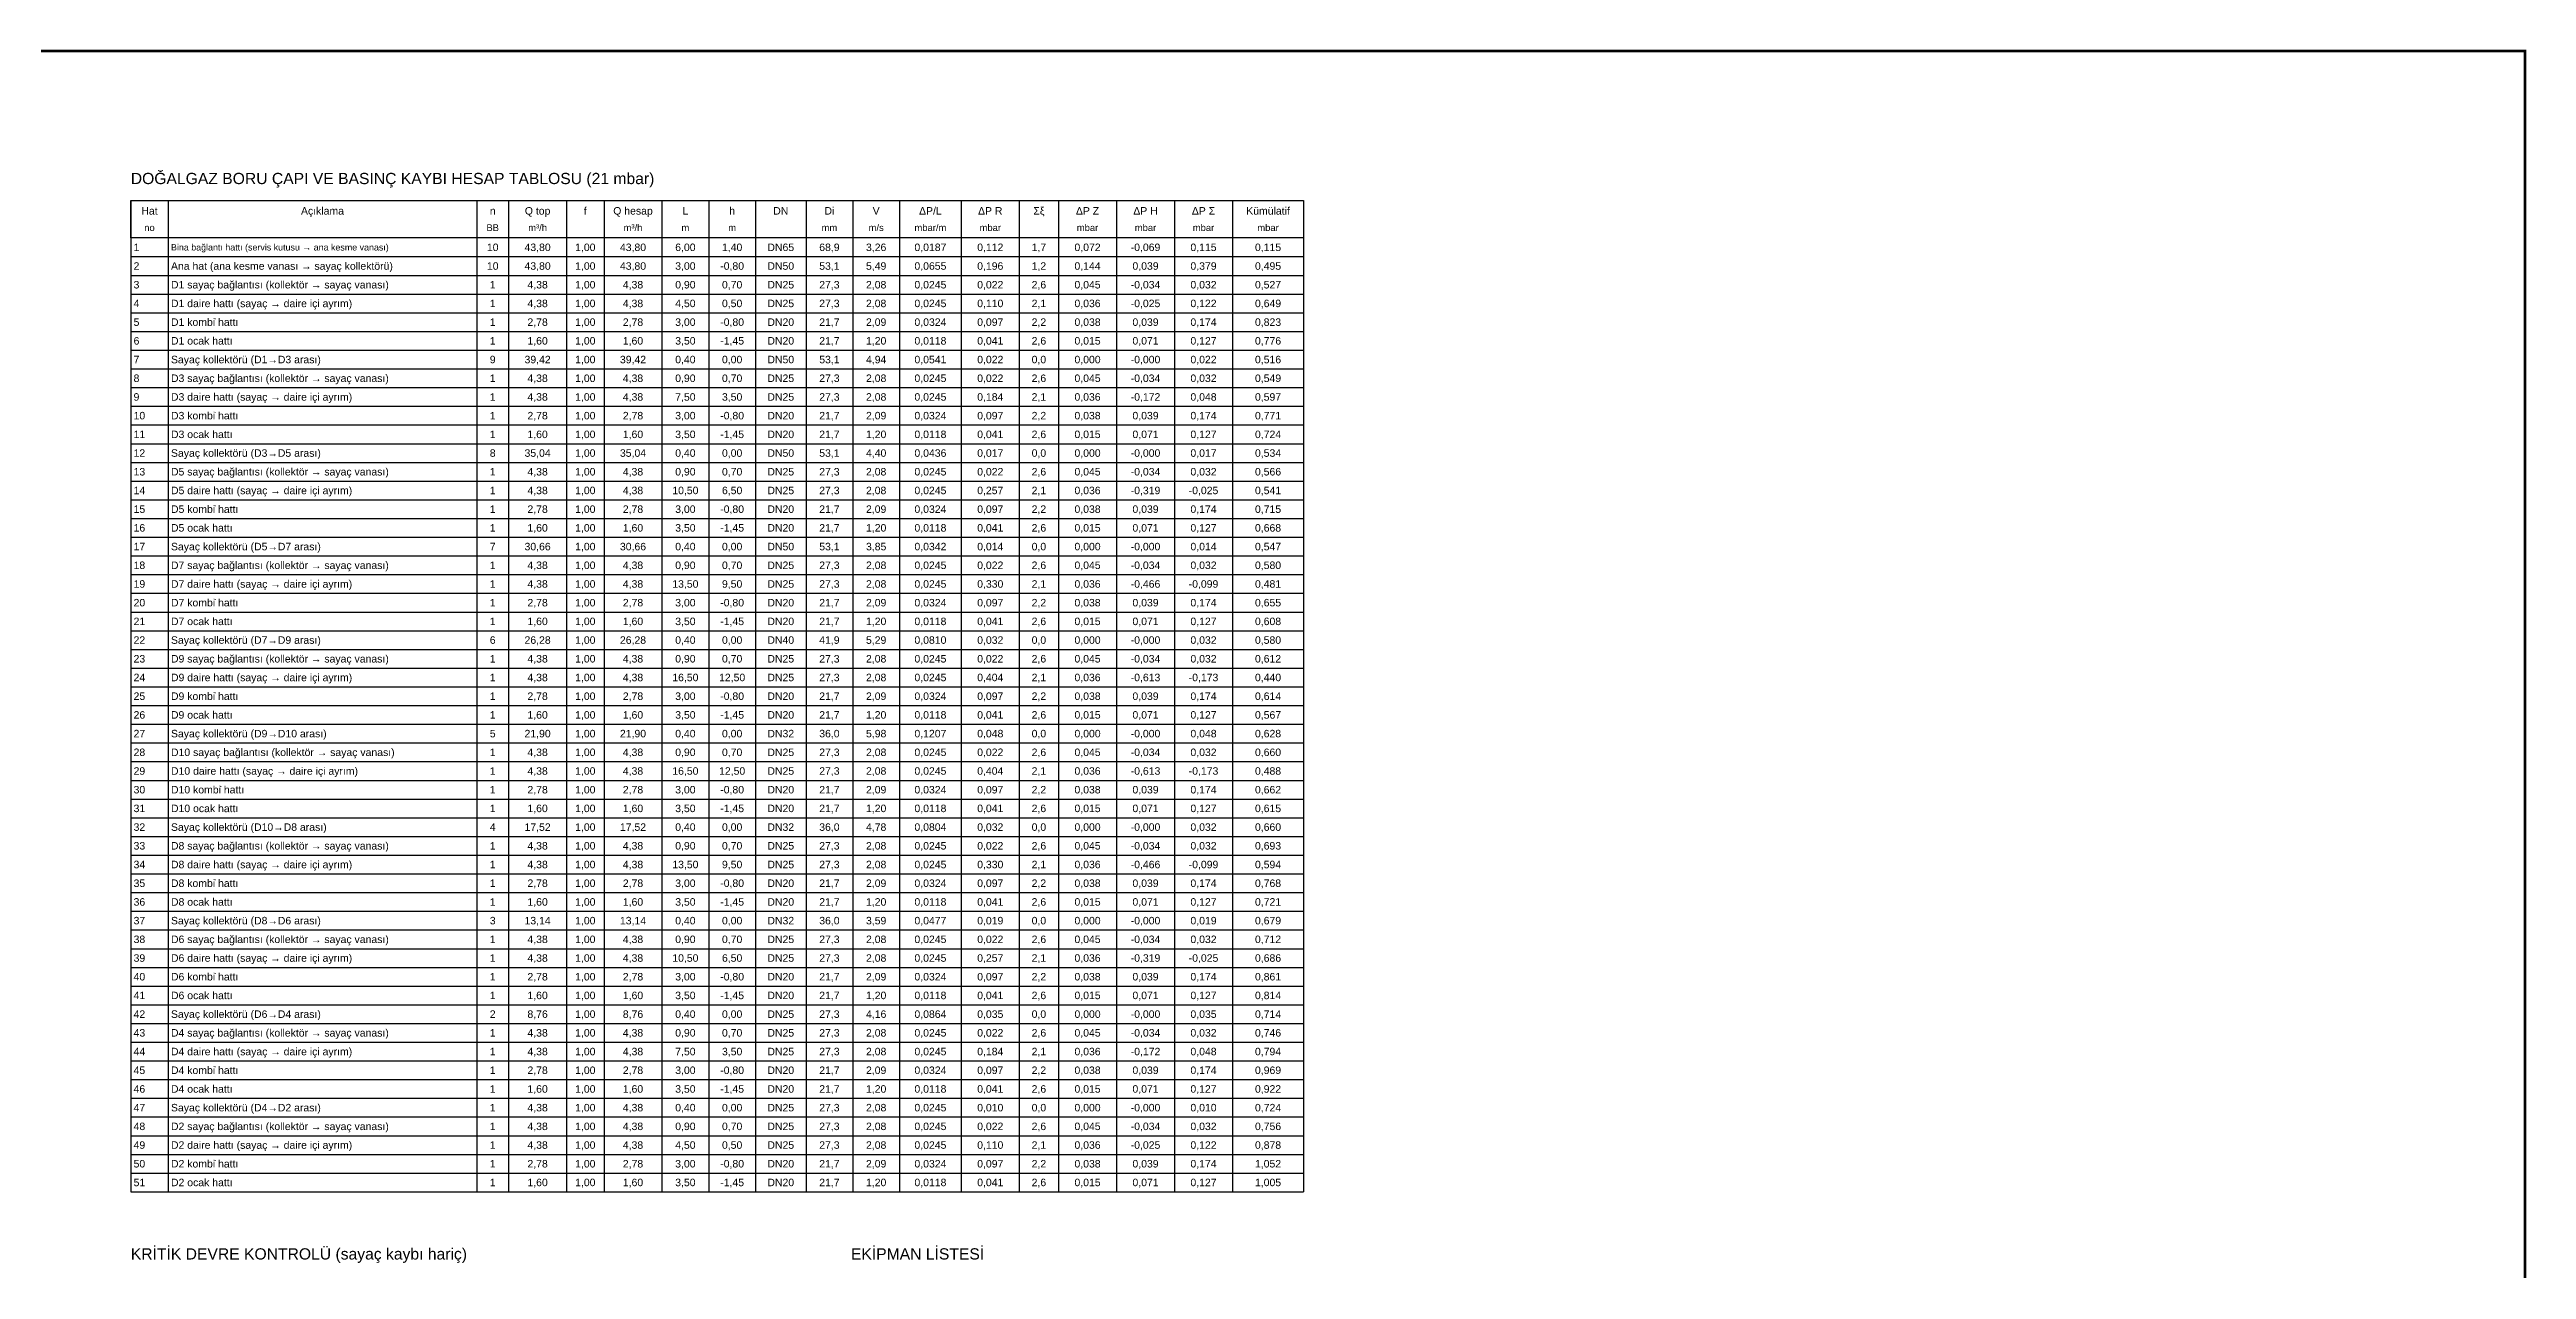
# Model space of a CAD drawing. Header units: centimetres. Extents: x -915 to 4395, y -955 to 2489.
# Drawn here: x 1747 to 4395, y 1184 to 2489 of the extents above; entities that cross this region are included whole.
import ezdxf
from ezdxf.enums import TextEntityAlignment as Align

# ---------------------------------------------------------------- set-up
doc = ezdxf.new("R2010")
doc.units = ezdxf.units.CM
doc.layers.add('ROTAS-DOGALGAZ-PAFTA', color=7, linetype='Continuous')
doc.layers.add('ROTAS-DOGALGAZ-TABLO', color=7, linetype='Continuous')
doc.styles.add('ROTAS', font='arial.ttf')

msp = doc.modelspace()

# ---------------------------------------------------------------- linework, layer by layer
at = {"layer": 'ROTAS-DOGALGAZ-PAFTA', "const_width": 3}
msp.add_lwpolyline([(-913.5, -953.7), (4393.7, -953.7), (4393.7, 2487.3), (-913.5, 2487.3)], close=True, dxfattribs=at)
at = {"layer": 'ROTAS-DOGALGAZ-TABLO'}
for p, q in [((1833.7, 2327.3), (1833.7, 1267.3)), ((1873.7, 2327.3), (1873.7, 1267.3)), ((2203.7, 2327.3), (2203.7, 1267.3)), ((2237.7, 2327.3), (2237.7, 1267.3)), ((2299.7, 2327.3), (2299.7, 1267.3)), ((2339.7, 2327.3), (2339.7, 1267.3)), ((2401.7, 2327.3), (2401.7, 1267.3)), ((2451.7, 2327.3), (2451.7, 1267.3)), ((2501.7, 2327.3), (2501.7, 1267.3)), ((2555.7, 2327.3), (2555.7, 1267.3)), ((2605.7, 2327.3), (2605.7, 1267.3)), ((2655.7, 2327.3), (2655.7, 1267.3)), ((2721.7, 2327.3), (2721.7, 1267.3)), ((2783.7, 2327.3), (2783.7, 1267.3)), ((2825.7, 2327.3), (2825.7, 1267.3)), ((2887.7, 2327.3), (2887.7, 1267.3)), ((2949.7, 2327.3), (2949.7, 1267.3)), ((3011.7, 2327.3), (3011.7, 1267.3)), ((3087.7, 2327.3), (3087.7, 1267.3)), ((1833.7, 2267.3), (3087.7, 2267.3)), ((1833.7, 2247.3), (3087.7, 2247.3)), ((1833.7, 2227.3), (3087.7, 2227.3)), ((1833.7, 2207.3), (3087.7, 2207.3)), ((1833.7, 2187.3), (3087.7, 2187.3)), ((1833.7, 2167.3), (3087.7, 2167.3)), ((1833.7, 2147.3), (3087.7, 2147.3)), ((1833.7, 2127.3), (3087.7, 2127.3)), ((1833.7, 2107.3), (3087.7, 2107.3)), ((1833.7, 2087.3), (3087.7, 2087.3)), ((1833.7, 2067.3), (3087.7, 2067.3)), ((1833.7, 2047.3), (3087.7, 2047.3)), ((1833.7, 2027.3), (3087.7, 2027.3)), ((1833.7, 2007.3), (3087.7, 2007.3)), ((1833.7, 1987.3), (3087.7, 1987.3)), ((1833.7, 1967.3), (3087.7, 1967.3)), ((1833.7, 1947.3), (3087.7, 1947.3)), ((1833.7, 1927.3), (3087.7, 1927.3)), ((1833.7, 1907.3), (3087.7, 1907.3)), ((1833.7, 1887.3), (3087.7, 1887.3)), ((1833.7, 1867.3), (3087.7, 1867.3)), ((1833.7, 1847.3), (3087.7, 1847.3)), ((1833.7, 1827.3), (3087.7, 1827.3)), ((1833.7, 1807.3), (3087.7, 1807.3)), ((1833.7, 1787.3), (3087.7, 1787.3)), ((1833.7, 1767.3), (3087.7, 1767.3)), ((1833.7, 1747.3), (3087.7, 1747.3)), ((1833.7, 1727.3), (3087.7, 1727.3)), ((1833.7, 1707.3), (3087.7, 1707.3)), ((1833.7, 1687.3), (3087.7, 1687.3)), ((1833.7, 1667.3), (3087.7, 1667.3)), ((1833.7, 1647.3), (3087.7, 1647.3)), ((1833.7, 1627.3), (3087.7, 1627.3)), ((1833.7, 1607.3), (3087.7, 1607.3)), ((1833.7, 1587.3), (3087.7, 1587.3)), ((1833.7, 1567.3), (3087.7, 1567.3)), ((1833.7, 1547.3), (3087.7, 1547.3)), ((1833.7, 1527.3), (3087.7, 1527.3)), ((1833.7, 1507.3), (3087.7, 1507.3)), ((1833.7, 1487.3), (3087.7, 1487.3)), ((1833.7, 1467.3), (3087.7, 1467.3)), ((1833.7, 1447.3), (3087.7, 1447.3)), ((1833.7, 1427.3), (3087.7, 1427.3)), ((1833.7, 1407.3), (3087.7, 1407.3)), ((1833.7, 1387.3), (3087.7, 1387.3)), ((1833.7, 1367.3), (3087.7, 1367.3)), ((1833.7, 1347.3), (3087.7, 1347.3)), ((1833.7, 1327.3), (3087.7, 1327.3)), ((1833.7, 1307.3), (3087.7, 1307.3)), ((1833.7, 1287.3), (3087.7, 1287.3)), ((1833.7, 1267.3), (3087.7, 1267.3))]:
    msp.add_line(p, q, dxfattribs=at)
msp.add_lwpolyline([(1833.7, 2327.3), (3087.7, 2327.3), (3087.7, 2287.3), (1833.7, 2287.3)], close=True, dxfattribs=at)

# ---------------------------------------------------------------- texts
at = {"layer": 'ROTAS-DOGALGAZ-TABLO', "style": 'ROTAS'}
for s, p in [('DOĞALGAZ BORU ÇAPI VE BASINÇ KAYBI HESAP TABLOSU (21 mbar)', (1833.7, 2341.3)), ('KRİTİK DEVRE KONTROLÜ (sayaç kaybı hariç)', (1833.7, 1191.3)), ('EKİPMAN LİSTESİ', (2603.7, 1191.3))]:
    msp.add_text(s, height=12, dxfattribs=at).set_placement(p, align=Align.BOTTOM_LEFT)
for s, height, p in [('Hat', 8, (1853.7, 2316.3)), ('Açıklama', 8, (2038.7, 2316.3)), ('n', 8, (2220.7, 2316.3)), ('Q top', 8, (2268.7, 2316.3)), ('f', 8, (2319.7, 2316.3)), ('Q hesap', 8, (2370.7, 2316.3)), ('L', 8, (2426.7, 2316.3)), ('h', 8, (2476.7, 2316.3)), ('DN', 8, (2528.7, 2316.3)), ('Di', 8, (2580.7, 2316.3)), ('V', 8, (2630.7, 2316.3)), ('ΔP/L', 8, (2688.7, 2316.3)), ('ΔP R', 8, (2752.7, 2316.3)), ('Σξ', 8, (2804.7, 2316.3)), ('ΔP Z', 8, (2856.7, 2316.3)), ('ΔP H', 8, (2918.7, 2316.3)), ('ΔP Σ', 8, (2980.7, 2316.3)), ('Kümülatif', 8, (3049.7, 2316.3)), ('no', 7.2, (1853.7, 2298.3)), ('BB', 7.2, (2220.7, 2298.3)), ('10', 8, (2220.7, 2277.3)), ('43,80', 8, (2268.7, 2277.3)), ('m³/h', 7.2, (2268.7, 2298.3)), ('1,00', 8, (2319.7, 2277.3)), ('43,80', 8, (2370.7, 2277.3)), ('m³/h', 7.2, (2370.7, 2298.3)), ('6,00', 8, (2426.7, 2277.3)), ('m', 7.2, (2426.7, 2298.3)), ('1,40', 8, (2476.7, 2277.3)), ('m', 7.2, (2476.7, 2298.3)), ('DN65', 8, (2528.7, 2277.3)), ('68,9', 8, (2580.7, 2277.3)), ('mm', 7.2, (2580.7, 2298.3)), ('3,26', 8, (2630.7, 2277.3)), ('m/s', 7.2, (2630.7, 2298.3)), ('0,0187', 8, (2688.7, 2277.3)), ('mbar/m', 7.2, (2688.7, 2298.3)), ('0,112', 8, (2752.7, 2277.3)), ('mbar', 7.2, (2752.7, 2298.3)), ('1,7', 8, (2804.7, 2277.3)), ('0,072', 8, (2856.7, 2277.3)), ('mbar', 7.2, (2856.7, 2298.3)), ('-0,069', 8, (2918.7, 2277.3)), ('mbar', 7.2, (2918.7, 2298.3)), ('0,115', 8, (2980.7, 2277.3)), ('mbar', 7.2, (2980.7, 2298.3)), ('0,115', 8, (3049.7, 2277.3)), ('mbar', 7.2, (3049.7, 2298.3)), ('10', 8, (2220.7, 2257.3)), ('43,80', 8, (2268.7, 2257.3)), ('1,00', 8, (2319.7, 2257.3)), ('43,80', 8, (2370.7, 2257.3)), ('3,00', 8, (2426.7, 2257.3)), ('-0,80', 8, (2476.7, 2257.3)), ('DN50', 8, (2528.7, 2257.3)), ('53,1', 8, (2580.7, 2257.3)), ('5,49', 8, (2630.7, 2257.3)), ('0,0655', 8, (2688.7, 2257.3)), ('0,196', 8, (2752.7, 2257.3)), ('1,2', 8, (2804.7, 2257.3)), ('0,144', 8, (2856.7, 2257.3)), ('0,039', 8, (2918.7, 2257.3)), ('0,379', 8, (2980.7, 2257.3)), ('0,495', 8, (3049.7, 2257.3)), ('1', 8, (2220.7, 2237.3)), ('4,38', 8, (2268.7, 2237.3)), ('1,00', 8, (2319.7, 2237.3)), ('4,38', 8, (2370.7, 2237.3)), ('0,90', 8, (2426.7, 2237.3)), ('0,70', 8, (2476.7, 2237.3)), ('DN25', 8, (2528.7, 2237.3)), ('27,3', 8, (2580.7, 2237.3)), ('2,08', 8, (2630.7, 2237.3)), ('0,0245', 8, (2688.7, 2237.3)), ('0,022', 8, (2752.7, 2237.3)), ('2,6', 8, (2804.7, 2237.3)), ('0,045', 8, (2856.7, 2237.3)), ('-0,034', 8, (2918.7, 2237.3)), ('0,032', 8, (2980.7, 2237.3)), ('0,527', 8, (3049.7, 2237.3)), ('1', 8, (2220.7, 2217.3)), ('1', 8, (2220.7, 2197.3)), ('4,38', 8, (2268.7, 2217.3)), ('2,78', 8, (2268.7, 2197.3)), ('1,00', 8, (2319.7, 2217.3)), ('1,00', 8, (2319.7, 2197.3)), ('4,38', 8, (2370.7, 2217.3)), ('2,78', 8, (2370.7, 2197.3)), ('4,50', 8, (2426.7, 2217.3)), ('3,00', 8, (2426.7, 2197.3)), ('-0,80', 8, (2476.7, 2197.3)), ('0,50', 8, (2476.7, 2217.3)), ('DN25', 8, (2528.7, 2217.3)), ('DN20', 8, (2528.7, 2197.3)), ('27,3', 8, (2580.7, 2217.3)), ('21,7', 8, (2580.7, 2197.3)), ('2,08', 8, (2630.7, 2217.3)), ('2,09', 8, (2630.7, 2197.3)), ('0,0245', 8, (2688.7, 2217.3)), ('0,0324', 8, (2688.7, 2197.3)), ('0,110', 8, (2752.7, 2217.3)), ('0,097', 8, (2752.7, 2197.3)), ('2,1', 8, (2804.7, 2217.3)), ('2,2', 8, (2804.7, 2197.3)), ('0,036', 8, (2856.7, 2217.3)), ('0,038', 8, (2856.7, 2197.3)), ('-0,025', 8, (2918.7, 2217.3)), ('0,039', 8, (2918.7, 2197.3)), ('0,122', 8, (2980.7, 2217.3)), ('0,174', 8, (2980.7, 2197.3)), ('0,649', 8, (3049.7, 2217.3)), ('0,823', 8, (3049.7, 2197.3)), ('1', 8, (2220.7, 2177.3)), ('1,60', 8, (2268.7, 2177.3)), ('1,00', 8, (2319.7, 2177.3)), ('1,60', 8, (2370.7, 2177.3)), ('3,50', 8, (2426.7, 2177.3)), ('-1,45', 8, (2476.7, 2177.3)), ('DN20', 8, (2528.7, 2177.3)), ('21,7', 8, (2580.7, 2177.3)), ('1,20', 8, (2630.7, 2177.3)), ('0,0118', 8, (2688.7, 2177.3)), ('0,041', 8, (2752.7, 2177.3)), ('2,6', 8, (2804.7, 2177.3)), ('0,015', 8, (2856.7, 2177.3)), ('0,071', 8, (2918.7, 2177.3)), ('0,127', 8, (2980.7, 2177.3)), ('0,776', 8, (3049.7, 2177.3)), ('9', 8, (2220.7, 2157.3)), ('39,42', 8, (2268.7, 2157.3)), ('1,00', 8, (2319.7, 2157.3)), ('39,42', 8, (2370.7, 2157.3)), ('0,40', 8, (2426.7, 2157.3)), ('0,00', 8, (2476.7, 2157.3)), ('DN50', 8, (2528.7, 2157.3)), ('53,1', 8, (2580.7, 2157.3)), ('4,94', 8, (2630.7, 2157.3)), ('0,0541', 8, (2688.7, 2157.3)), ('0,022', 8, (2752.7, 2157.3)), ('0,0', 8, (2804.7, 2157.3)), ('0,000', 8, (2856.7, 2157.3)), ('-0,000', 8, (2918.7, 2157.3)), ('0,022', 8, (2980.7, 2157.3)), ('0,516', 8, (3049.7, 2157.3)), ('1', 8, (2220.7, 2137.3)), ('1', 8, (2220.7, 2117.3)), ('4,38', 8, (2268.7, 2137.3)), ('4,38', 8, (2268.7, 2117.3)), ('1,00', 8, (2319.7, 2137.3)), ('1,00', 8, (2319.7, 2117.3)), ('4,38', 8, (2370.7, 2137.3)), ('4,38', 8, (2370.7, 2117.3)), ('0,90', 8, (2426.7, 2137.3)), ('7,50', 8, (2426.7, 2117.3)), ('0,70', 8, (2476.7, 2137.3)), ('3,50', 8, (2476.7, 2117.3)), ('DN25', 8, (2528.7, 2137.3)), ('DN25', 8, (2528.7, 2117.3)), ('27,3', 8, (2580.7, 2137.3)), ('27,3', 8, (2580.7, 2117.3)), ('2,08', 8, (2630.7, 2137.3)), ('2,08', 8, (2630.7, 2117.3)), ('0,0245', 8, (2688.7, 2137.3)), ('0,0245', 8, (2688.7, 2117.3)), ('0,022', 8, (2752.7, 2137.3)), ('0,184', 8, (2752.7, 2117.3)), ('2,6', 8, (2804.7, 2137.3)), ('2,1', 8, (2804.7, 2117.3)), ('0,045', 8, (2856.7, 2137.3)), ('0,036', 8, (2856.7, 2117.3)), ('-0,034', 8, (2918.7, 2137.3)), ('-0,172', 8, (2918.7, 2117.3)), ('0,032', 8, (2980.7, 2137.3)), ('0,048', 8, (2980.7, 2117.3)), ('0,549', 8, (3049.7, 2137.3)), ('0,597', 8, (3049.7, 2117.3)), ('1', 8, (2220.7, 2097.3)), ('2,78', 8, (2268.7, 2097.3)), ('1,00', 8, (2319.7, 2097.3)), ('2,78', 8, (2370.7, 2097.3)), ('3,00', 8, (2426.7, 2097.3)), ('-0,80', 8, (2476.7, 2097.3)), ('DN20', 8, (2528.7, 2097.3)), ('21,7', 8, (2580.7, 2097.3)), ('2,09', 8, (2630.7, 2097.3)), ('0,0324', 8, (2688.7, 2097.3)), ('0,097', 8, (2752.7, 2097.3)), ('2,2', 8, (2804.7, 2097.3)), ('0,038', 8, (2856.7, 2097.3)), ('0,039', 8, (2918.7, 2097.3)), ('0,174', 8, (2980.7, 2097.3)), ('0,771', 8, (3049.7, 2097.3)), ('1', 8, (2220.7, 2077.3)), ('1,60', 8, (2268.7, 2077.3)), ('1,00', 8, (2319.7, 2077.3)), ('1,60', 8, (2370.7, 2077.3)), ('3,50', 8, (2426.7, 2077.3)), ('-1,45', 8, (2476.7, 2077.3)), ('DN20', 8, (2528.7, 2077.3)), ('21,7', 8, (2580.7, 2077.3)), ('1,20', 8, (2630.7, 2077.3)), ('0,0118', 8, (2688.7, 2077.3)), ('0,041', 8, (2752.7, 2077.3)), ('2,6', 8, (2804.7, 2077.3)), ('0,015', 8, (2856.7, 2077.3)), ('0,071', 8, (2918.7, 2077.3)), ('0,127', 8, (2980.7, 2077.3)), ('0,724', 8, (3049.7, 2077.3)), ('8', 8, (2220.7, 2057.3)), ('1', 8, (2220.7, 2037.3)), ('35,04', 8, (2268.7, 2057.3)), ('4,38', 8, (2268.7, 2037.3)), ('1,00', 8, (2319.7, 2057.3)), ('1,00', 8, (2319.7, 2037.3)), ('35,04', 8, (2370.7, 2057.3)), ('4,38', 8, (2370.7, 2037.3)), ('0,40', 8, (2426.7, 2057.3)), ('0,90', 8, (2426.7, 2037.3)), ('0,00', 8, (2476.7, 2057.3)), ('0,70', 8, (2476.7, 2037.3)), ('DN50', 8, (2528.7, 2057.3)), ('DN25', 8, (2528.7, 2037.3)), ('53,1', 8, (2580.7, 2057.3)), ('27,3', 8, (2580.7, 2037.3)), ('4,40', 8, (2630.7, 2057.3)), ('2,08', 8, (2630.7, 2037.3)), ('0,0436', 8, (2688.7, 2057.3)), ('0,0245', 8, (2688.7, 2037.3)), ('0,017', 8, (2752.7, 2057.3)), ('0,022', 8, (2752.7, 2037.3)), ('0,0', 8, (2804.7, 2057.3)), ('2,6', 8, (2804.7, 2037.3)), ('0,000', 8, (2856.7, 2057.3)), ('0,045', 8, (2856.7, 2037.3)), ('-0,000', 8, (2918.7, 2057.3)), ('-0,034', 8, (2918.7, 2037.3)), ('0,017', 8, (2980.7, 2057.3)), ('0,032', 8, (2980.7, 2037.3)), ('0,534', 8, (3049.7, 2057.3)), ('0,566', 8, (3049.7, 2037.3)), ('1', 8, (2220.7, 2017.3)), ('4,38', 8, (2268.7, 2017.3)), ('1,00', 8, (2319.7, 2017.3)), ('4,38', 8, (2370.7, 2017.3)), ('10,50', 8, (2426.7, 2017.3)), ('6,50', 8, (2476.7, 2017.3)), ('DN25', 8, (2528.7, 2017.3)), ('27,3', 8, (2580.7, 2017.3)), ('2,08', 8, (2630.7, 2017.3)), ('0,0245', 8, (2688.7, 2017.3)), ('0,257', 8, (2752.7, 2017.3)), ('2,1', 8, (2804.7, 2017.3)), ('0,036', 8, (2856.7, 2017.3)), ('-0,319', 8, (2918.7, 2017.3)), ('-0,025', 8, (2980.7, 2017.3)), ('0,541', 8, (3049.7, 2017.3)), ('1', 8, (2220.7, 1997.3)), ('2,78', 8, (2268.7, 1997.3)), ('1,00', 8, (2319.7, 1997.3)), ('2,78', 8, (2370.7, 1997.3)), ('3,00', 8, (2426.7, 1997.3)), ('-0,80', 8, (2476.7, 1997.3)), ('DN20', 8, (2528.7, 1997.3)), ('21,7', 8, (2580.7, 1997.3)), ('2,09', 8, (2630.7, 1997.3)), ('0,0324', 8, (2688.7, 1997.3)), ('0,097', 8, (2752.7, 1997.3)), ('2,2', 8, (2804.7, 1997.3)), ('0,038', 8, (2856.7, 1997.3)), ('0,039', 8, (2918.7, 1997.3)), ('0,174', 8, (2980.7, 1997.3)), ('0,715', 8, (3049.7, 1997.3)), ('7', 8, (2220.7, 1957.3)), ('1', 8, (2220.7, 1977.3)), ('30,66', 8, (2268.7, 1957.3)), ('1,60', 8, (2268.7, 1977.3)), ('1,00', 8, (2319.7, 1977.3)), ('1,00', 8, (2319.7, 1957.3)), ('30,66', 8, (2370.7, 1957.3)), ('1,60', 8, (2370.7, 1977.3)), ('3,50', 8, (2426.7, 1977.3)), ('0,40', 8, (2426.7, 1957.3)), ('-1,45', 8, (2476.7, 1977.3)), ('0,00', 8, (2476.7, 1957.3)), ('DN20', 8, (2528.7, 1977.3)), ('DN50', 8, (2528.7, 1957.3)), ('53,1', 8, (2580.7, 1957.3)), ('21,7', 8, (2580.7, 1977.3)), ('3,85', 8, (2630.7, 1957.3)), ('1,20', 8, (2630.7, 1977.3)), ('0,0118', 8, (2688.7, 1977.3)), ('0,0342', 8, (2688.7, 1957.3)), ('0,041', 8, (2752.7, 1977.3)), ('0,014', 8, (2752.7, 1957.3)), ('0,0', 8, (2804.7, 1957.3)), ('2,6', 8, (2804.7, 1977.3)), ('0,015', 8, (2856.7, 1977.3)), ('0,000', 8, (2856.7, 1957.3)), ('-0,000', 8, (2918.7, 1957.3)), ('0,071', 8, (2918.7, 1977.3)), ('0,127', 8, (2980.7, 1977.3)), ('0,014', 8, (2980.7, 1957.3)), ('0,668', 8, (3049.7, 1977.3)), ('0,547', 8, (3049.7, 1957.3)), ('1', 8, (2220.7, 1937.3)), ('4,38', 8, (2268.7, 1937.3)), ('1,00', 8, (2319.7, 1937.3)), ('4,38', 8, (2370.7, 1937.3)), ('0,90', 8, (2426.7, 1937.3)), ('0,70', 8, (2476.7, 1937.3)), ('DN25', 8, (2528.7, 1937.3)), ('27,3', 8, (2580.7, 1937.3)), ('2,08', 8, (2630.7, 1937.3)), ('0,0245', 8, (2688.7, 1937.3)), ('0,022', 8, (2752.7, 1937.3)), ('2,6', 8, (2804.7, 1937.3)), ('0,045', 8, (2856.7, 1937.3)), ('-0,034', 8, (2918.7, 1937.3)), ('0,032', 8, (2980.7, 1937.3)), ('0,580', 8, (3049.7, 1937.3)), ('1', 8, (2220.7, 1917.3)), ('4,38', 8, (2268.7, 1917.3)), ('1,00', 8, (2319.7, 1917.3)), ('4,38', 8, (2370.7, 1917.3)), ('13,50', 8, (2426.7, 1917.3)), ('9,50', 8, (2476.7, 1917.3)), ('DN25', 8, (2528.7, 1917.3)), ('27,3', 8, (2580.7, 1917.3)), ('2,08', 8, (2630.7, 1917.3)), ('0,0245', 8, (2688.7, 1917.3)), ('0,330', 8, (2752.7, 1917.3)), ('2,1', 8, (2804.7, 1917.3)), ('0,036', 8, (2856.7, 1917.3)), ('-0,466', 8, (2918.7, 1917.3)), ('-0,099', 8, (2980.7, 1917.3)), ('0,481', 8, (3049.7, 1917.3)), ('1', 8, (2220.7, 1897.3)), ('1', 8, (2220.7, 1877.3)), ('2,78', 8, (2268.7, 1897.3)), ('1,60', 8, (2268.7, 1877.3)), ('1,00', 8, (2319.7, 1897.3)), ('1,00', 8, (2319.7, 1877.3)), ('2,78', 8, (2370.7, 1897.3)), ('1,60', 8, (2370.7, 1877.3)), ('3,00', 8, (2426.7, 1897.3)), ('3,50', 8, (2426.7, 1877.3)), ('-0,80', 8, (2476.7, 1897.3)), ('-1,45', 8, (2476.7, 1877.3)), ('DN20', 8, (2528.7, 1897.3)), ('DN20', 8, (2528.7, 1877.3)), ('21,7', 8, (2580.7, 1897.3)), ('21,7', 8, (2580.7, 1877.3)), ('2,09', 8, (2630.7, 1897.3)), ('1,20', 8, (2630.7, 1877.3)), ('0,0324', 8, (2688.7, 1897.3)), ('0,0118', 8, (2688.7, 1877.3)), ('0,097', 8, (2752.7, 1897.3)), ('0,041', 8, (2752.7, 1877.3)), ('2,2', 8, (2804.7, 1897.3)), ('2,6', 8, (2804.7, 1877.3)), ('0,038', 8, (2856.7, 1897.3)), ('0,015', 8, (2856.7, 1877.3)), ('0,039', 8, (2918.7, 1897.3)), ('0,071', 8, (2918.7, 1877.3)), ('0,174', 8, (2980.7, 1897.3)), ('0,127', 8, (2980.7, 1877.3)), ('0,655', 8, (3049.7, 1897.3)), ('0,608', 8, (3049.7, 1877.3)), ('6', 8, (2220.7, 1857.3)), ('26,28', 8, (2268.7, 1857.3)), ('1,00', 8, (2319.7, 1857.3)), ('26,28', 8, (2370.7, 1857.3)), ('0,40', 8, (2426.7, 1857.3)), ('0,00', 8, (2476.7, 1857.3)), ('DN40', 8, (2528.7, 1857.3)), ('41,9', 8, (2580.7, 1857.3)), ('5,29', 8, (2630.7, 1857.3)), ('0,0810', 8, (2688.7, 1857.3)), ('0,032', 8, (2752.7, 1857.3)), ('0,0', 8, (2804.7, 1857.3)), ('0,000', 8, (2856.7, 1857.3)), ('-0,000', 8, (2918.7, 1857.3)), ('0,032', 8, (2980.7, 1857.3)), ('0,580', 8, (3049.7, 1857.3)), ('1', 8, (2220.7, 1837.3)), ('4,38', 8, (2268.7, 1837.3)), ('1,00', 8, (2319.7, 1837.3)), ('4,38', 8, (2370.7, 1837.3)), ('0,90', 8, (2426.7, 1837.3)), ('0,70', 8, (2476.7, 1837.3)), ('DN25', 8, (2528.7, 1837.3)), ('27,3', 8, (2580.7, 1837.3)), ('2,08', 8, (2630.7, 1837.3)), ('0,0245', 8, (2688.7, 1837.3)), ('0,022', 8, (2752.7, 1837.3)), ('2,6', 8, (2804.7, 1837.3)), ('0,045', 8, (2856.7, 1837.3)), ('-0,034', 8, (2918.7, 1837.3)), ('0,032', 8, (2980.7, 1837.3)), ('0,612', 8, (3049.7, 1837.3)), ('1', 8, (2220.7, 1817.3)), ('1', 8, (2220.7, 1797.3)), ('4,38', 8, (2268.7, 1817.3)), ('2,78', 8, (2268.7, 1797.3)), ('1,00', 8, (2319.7, 1817.3)), ('1,00', 8, (2319.7, 1797.3)), ('4,38', 8, (2370.7, 1817.3)), ('2,78', 8, (2370.7, 1797.3)), ('16,50', 8, (2426.7, 1817.3)), ('3,00', 8, (2426.7, 1797.3)), ('12,50', 8, (2476.7, 1817.3)), ('-0,80', 8, (2476.7, 1797.3)), ('DN25', 8, (2528.7, 1817.3)), ('DN20', 8, (2528.7, 1797.3)), ('27,3', 8, (2580.7, 1817.3)), ('21,7', 8, (2580.7, 1797.3)), ('2,08', 8, (2630.7, 1817.3)), ('2,09', 8, (2630.7, 1797.3)), ('0,0245', 8, (2688.7, 1817.3)), ('0,0324', 8, (2688.7, 1797.3)), ('0,404', 8, (2752.7, 1817.3)), ('0,097', 8, (2752.7, 1797.3)), ('2,1', 8, (2804.7, 1817.3)), ('2,2', 8, (2804.7, 1797.3)), ('0,036', 8, (2856.7, 1817.3)), ('0,038', 8, (2856.7, 1797.3)), ('-0,613', 8, (2918.7, 1817.3)), ('0,039', 8, (2918.7, 1797.3)), ('-0,173', 8, (2980.7, 1817.3)), ('0,174', 8, (2980.7, 1797.3)), ('0,440', 8, (3049.7, 1817.3)), ('0,614', 8, (3049.7, 1797.3)), ('1', 8, (2220.7, 1777.3)), ('1,60', 8, (2268.7, 1777.3)), ('1,00', 8, (2319.7, 1777.3)), ('1,60', 8, (2370.7, 1777.3)), ('3,50', 8, (2426.7, 1777.3)), ('-1,45', 8, (2476.7, 1777.3)), ('DN20', 8, (2528.7, 1777.3)), ('21,7', 8, (2580.7, 1777.3)), ('1,20', 8, (2630.7, 1777.3)), ('0,0118', 8, (2688.7, 1777.3)), ('0,041', 8, (2752.7, 1777.3)), ('2,6', 8, (2804.7, 1777.3)), ('0,015', 8, (2856.7, 1777.3)), ('0,071', 8, (2918.7, 1777.3)), ('0,127', 8, (2980.7, 1777.3)), ('0,567', 8, (3049.7, 1777.3)), ('5', 8, (2220.7, 1757.3)), ('21,90', 8, (2268.7, 1757.3)), ('1,00', 8, (2319.7, 1757.3)), ('21,90', 8, (2370.7, 1757.3)), ('0,40', 8, (2426.7, 1757.3)), ('0,00', 8, (2476.7, 1757.3)), ('DN32', 8, (2528.7, 1757.3)), ('36,0', 8, (2580.7, 1757.3)), ('5,98', 8, (2630.7, 1757.3)), ('0,1207', 8, (2688.7, 1757.3)), ('0,048', 8, (2752.7, 1757.3)), ('0,0', 8, (2804.7, 1757.3)), ('0,000', 8, (2856.7, 1757.3)), ('-0,000', 8, (2918.7, 1757.3)), ('0,048', 8, (2980.7, 1757.3)), ('0,628', 8, (3049.7, 1757.3)), ('1', 8, (2220.7, 1737.3)), ('4,38', 8, (2268.7, 1737.3)), ('1,00', 8, (2319.7, 1737.3)), ('4,38', 8, (2370.7, 1737.3)), ('0,90', 8, (2426.7, 1737.3)), ('0,70', 8, (2476.7, 1737.3)), ('DN25', 8, (2528.7, 1737.3)), ('27,3', 8, (2580.7, 1737.3)), ('2,08', 8, (2630.7, 1737.3)), ('0,0245', 8, (2688.7, 1737.3)), ('0,022', 8, (2752.7, 1737.3)), ('2,6', 8, (2804.7, 1737.3)), ('0,045', 8, (2856.7, 1737.3)), ('-0,034', 8, (2918.7, 1737.3)), ('0,032', 8, (2980.7, 1737.3)), ('0,660', 8, (3049.7, 1737.3)), ('1', 8, (2220.7, 1717.3)), ('1', 8, (2220.7, 1697.3)), ('4,38', 8, (2268.7, 1717.3)), ('2,78', 8, (2268.7, 1697.3)), ('1,00', 8, (2319.7, 1717.3)), ('1,00', 8, (2319.7, 1697.3)), ('4,38', 8, (2370.7, 1717.3)), ('2,78', 8, (2370.7, 1697.3)), ('16,50', 8, (2426.7, 1717.3)), ('3,00', 8, (2426.7, 1697.3)), ('12,50', 8, (2476.7, 1717.3)), ('-0,80', 8, (2476.7, 1697.3)), ('DN25', 8, (2528.7, 1717.3)), ('DN20', 8, (2528.7, 1697.3)), ('27,3', 8, (2580.7, 1717.3)), ('21,7', 8, (2580.7, 1697.3)), ('2,08', 8, (2630.7, 1717.3)), ('2,09', 8, (2630.7, 1697.3)), ('0,0245', 8, (2688.7, 1717.3)), ('0,0324', 8, (2688.7, 1697.3)), ('0,404', 8, (2752.7, 1717.3)), ('0,097', 8, (2752.7, 1697.3)), ('2,1', 8, (2804.7, 1717.3)), ('2,2', 8, (2804.7, 1697.3)), ('0,036', 8, (2856.7, 1717.3)), ('0,038', 8, (2856.7, 1697.3)), ('-0,613', 8, (2918.7, 1717.3)), ('0,039', 8, (2918.7, 1697.3)), ('-0,173', 8, (2980.7, 1717.3)), ('0,174', 8, (2980.7, 1697.3)), ('0,488', 8, (3049.7, 1717.3)), ('0,662', 8, (3049.7, 1697.3)), ('1', 8, (2220.7, 1677.3)), ('1,60', 8, (2268.7, 1677.3)), ('1,00', 8, (2319.7, 1677.3)), ('1,60', 8, (2370.7, 1677.3)), ('3,50', 8, (2426.7, 1677.3)), ('-1,45', 8, (2476.7, 1677.3)), ('DN20', 8, (2528.7, 1677.3)), ('21,7', 8, (2580.7, 1677.3)), ('1,20', 8, (2630.7, 1677.3)), ('0,0118', 8, (2688.7, 1677.3)), ('0,041', 8, (2752.7, 1677.3)), ('2,6', 8, (2804.7, 1677.3)), ('0,015', 8, (2856.7, 1677.3)), ('0,071', 8, (2918.7, 1677.3)), ('0,127', 8, (2980.7, 1677.3)), ('0,615', 8, (3049.7, 1677.3)), ('4', 8, (2220.7, 1657.3)), ('17,52', 8, (2268.7, 1657.3)), ('1,00', 8, (2319.7, 1657.3)), ('17,52', 8, (2370.7, 1657.3)), ('0,40', 8, (2426.7, 1657.3)), ('0,00', 8, (2476.7, 1657.3)), ('DN32', 8, (2528.7, 1657.3)), ('36,0', 8, (2580.7, 1657.3)), ('4,78', 8, (2630.7, 1657.3)), ('0,0804', 8, (2688.7, 1657.3)), ('0,032', 8, (2752.7, 1657.3)), ('0,0', 8, (2804.7, 1657.3)), ('0,000', 8, (2856.7, 1657.3)), ('-0,000', 8, (2918.7, 1657.3)), ('0,032', 8, (2980.7, 1657.3)), ('0,660', 8, (3049.7, 1657.3)), ('1', 8, (2220.7, 1637.3)), ('1', 8, (2220.7, 1617.3)), ('4,38', 8, (2268.7, 1637.3)), ('4,38', 8, (2268.7, 1617.3)), ('1,00', 8, (2319.7, 1637.3)), ('1,00', 8, (2319.7, 1617.3)), ('4,38', 8, (2370.7, 1637.3)), ('4,38', 8, (2370.7, 1617.3)), ('13,50', 8, (2426.7, 1617.3)), ('0,90', 8, (2426.7, 1637.3)), ('0,70', 8, (2476.7, 1637.3)), ('9,50', 8, (2476.7, 1617.3)), ('DN25', 8, (2528.7, 1637.3)), ('DN25', 8, (2528.7, 1617.3)), ('27,3', 8, (2580.7, 1637.3)), ('27,3', 8, (2580.7, 1617.3)), ('2,08', 8, (2630.7, 1637.3)), ('2,08', 8, (2630.7, 1617.3)), ('0,0245', 8, (2688.7, 1637.3)), ('0,0245', 8, (2688.7, 1617.3)), ('0,022', 8, (2752.7, 1637.3)), ('0,330', 8, (2752.7, 1617.3)), ('2,6', 8, (2804.7, 1637.3)), ('2,1', 8, (2804.7, 1617.3)), ('0,045', 8, (2856.7, 1637.3)), ('0,036', 8, (2856.7, 1617.3)), ('-0,034', 8, (2918.7, 1637.3)), ('-0,466', 8, (2918.7, 1617.3)), ('-0,099', 8, (2980.7, 1617.3)), ('0,032', 8, (2980.7, 1637.3)), ('0,693', 8, (3049.7, 1637.3)), ('0,594', 8, (3049.7, 1617.3)), ('1', 8, (2220.7, 1597.3)), ('2,78', 8, (2268.7, 1597.3)), ('1,00', 8, (2319.7, 1597.3)), ('2,78', 8, (2370.7, 1597.3)), ('3,00', 8, (2426.7, 1597.3)), ('-0,80', 8, (2476.7, 1597.3)), ('DN20', 8, (2528.7, 1597.3)), ('21,7', 8, (2580.7, 1597.3)), ('2,09', 8, (2630.7, 1597.3)), ('0,0324', 8, (2688.7, 1597.3)), ('0,097', 8, (2752.7, 1597.3)), ('2,2', 8, (2804.7, 1597.3)), ('0,038', 8, (2856.7, 1597.3)), ('0,039', 8, (2918.7, 1597.3)), ('0,174', 8, (2980.7, 1597.3)), ('0,768', 8, (3049.7, 1597.3)), ('1', 8, (2220.7, 1577.3)), ('1,60', 8, (2268.7, 1577.3)), ('1,00', 8, (2319.7, 1577.3)), ('1,60', 8, (2370.7, 1577.3)), ('3,50', 8, (2426.7, 1577.3)), ('-1,45', 8, (2476.7, 1577.3)), ('DN20', 8, (2528.7, 1577.3)), ('21,7', 8, (2580.7, 1577.3)), ('1,20', 8, (2630.7, 1577.3)), ('0,0118', 8, (2688.7, 1577.3)), ('0,041', 8, (2752.7, 1577.3)), ('2,6', 8, (2804.7, 1577.3)), ('0,015', 8, (2856.7, 1577.3)), ('0,071', 8, (2918.7, 1577.3)), ('0,127', 8, (2980.7, 1577.3)), ('0,721', 8, (3049.7, 1577.3)), ('3', 8, (2220.7, 1557.3)), ('1', 8, (2220.7, 1537.3)), ('13,14', 8, (2268.7, 1557.3)), ('4,38', 8, (2268.7, 1537.3)), ('1,00', 8, (2319.7, 1557.3)), ('1,00', 8, (2319.7, 1537.3)), ('13,14', 8, (2370.7, 1557.3)), ('4,38', 8, (2370.7, 1537.3)), ('0,40', 8, (2426.7, 1557.3)), ('0,90', 8, (2426.7, 1537.3)), ('0,00', 8, (2476.7, 1557.3)), ('0,70', 8, (2476.7, 1537.3)), ('DN32', 8, (2528.7, 1557.3)), ('DN25', 8, (2528.7, 1537.3)), ('36,0', 8, (2580.7, 1557.3)), ('27,3', 8, (2580.7, 1537.3)), ('3,59', 8, (2630.7, 1557.3)), ('2,08', 8, (2630.7, 1537.3)), ('0,0477', 8, (2688.7, 1557.3)), ('0,0245', 8, (2688.7, 1537.3)), ('0,019', 8, (2752.7, 1557.3)), ('0,022', 8, (2752.7, 1537.3)), ('0,0', 8, (2804.7, 1557.3)), ('2,6', 8, (2804.7, 1537.3)), ('0,000', 8, (2856.7, 1557.3)), ('0,045', 8, (2856.7, 1537.3)), ('-0,000', 8, (2918.7, 1557.3)), ('-0,034', 8, (2918.7, 1537.3)), ('0,019', 8, (2980.7, 1557.3)), ('0,032', 8, (2980.7, 1537.3)), ('0,679', 8, (3049.7, 1557.3)), ('0,712', 8, (3049.7, 1537.3)), ('1', 8, (2220.7, 1517.3)), ('4,38', 8, (2268.7, 1517.3)), ('1,00', 8, (2319.7, 1517.3)), ('4,38', 8, (2370.7, 1517.3)), ('10,50', 8, (2426.7, 1517.3)), ('6,50', 8, (2476.7, 1517.3)), ('DN25', 8, (2528.7, 1517.3)), ('27,3', 8, (2580.7, 1517.3)), ('2,08', 8, (2630.7, 1517.3)), ('0,0245', 8, (2688.7, 1517.3)), ('0,257', 8, (2752.7, 1517.3)), ('2,1', 8, (2804.7, 1517.3)), ('0,036', 8, (2856.7, 1517.3)), ('-0,319', 8, (2918.7, 1517.3)), ('-0,025', 8, (2980.7, 1517.3)), ('0,686', 8, (3049.7, 1517.3)), ('1', 8, (2220.7, 1497.3)), ('2,78', 8, (2268.7, 1497.3)), ('1,00', 8, (2319.7, 1497.3)), ('2,78', 8, (2370.7, 1497.3)), ('3,00', 8, (2426.7, 1497.3)), ('-0,80', 8, (2476.7, 1497.3)), ('DN20', 8, (2528.7, 1497.3)), ('21,7', 8, (2580.7, 1497.3)), ('2,09', 8, (2630.7, 1497.3)), ('0,0324', 8, (2688.7, 1497.3)), ('0,097', 8, (2752.7, 1497.3)), ('2,2', 8, (2804.7, 1497.3)), ('0,038', 8, (2856.7, 1497.3)), ('0,039', 8, (2918.7, 1497.3)), ('0,174', 8, (2980.7, 1497.3)), ('0,861', 8, (3049.7, 1497.3)), ('2', 8, (2220.7, 1457.3)), ('1', 8, (2220.7, 1477.3)), ('8,76', 8, (2268.7, 1457.3)), ('1,60', 8, (2268.7, 1477.3)), ('1,00', 8, (2319.7, 1477.3)), ('1,00', 8, (2319.7, 1457.3)), ('8,76', 8, (2370.7, 1457.3)), ('1,60', 8, (2370.7, 1477.3)), ('3,50', 8, (2426.7, 1477.3)), ('0,40', 8, (2426.7, 1457.3)), ('-1,45', 8, (2476.7, 1477.3)), ('0,00', 8, (2476.7, 1457.3)), ('DN20', 8, (2528.7, 1477.3)), ('DN25', 8, (2528.7, 1457.3)), ('21,7', 8, (2580.7, 1477.3)), ('27,3', 8, (2580.7, 1457.3)), ('4,16', 8, (2630.7, 1457.3)), ('1,20', 8, (2630.7, 1477.3)), ('0,0118', 8, (2688.7, 1477.3)), ('0,0864', 8, (2688.7, 1457.3)), ('0,041', 8, (2752.7, 1477.3)), ('0,035', 8, (2752.7, 1457.3)), ('0,0', 8, (2804.7, 1457.3)), ('2,6', 8, (2804.7, 1477.3)), ('0,015', 8, (2856.7, 1477.3)), ('0,000', 8, (2856.7, 1457.3)), ('-0,000', 8, (2918.7, 1457.3)), ('0,071', 8, (2918.7, 1477.3)), ('0,127', 8, (2980.7, 1477.3)), ('0,035', 8, (2980.7, 1457.3)), ('0,814', 8, (3049.7, 1477.3)), ('0,714', 8, (3049.7, 1457.3)), ('1', 8, (2220.7, 1437.3)), ('4,38', 8, (2268.7, 1437.3)), ('1,00', 8, (2319.7, 1437.3)), ('4,38', 8, (2370.7, 1437.3)), ('0,90', 8, (2426.7, 1437.3)), ('0,70', 8, (2476.7, 1437.3)), ('DN25', 8, (2528.7, 1437.3)), ('27,3', 8, (2580.7, 1437.3)), ('2,08', 8, (2630.7, 1437.3)), ('0,0245', 8, (2688.7, 1437.3)), ('0,022', 8, (2752.7, 1437.3)), ('2,6', 8, (2804.7, 1437.3)), ('0,045', 8, (2856.7, 1437.3)), ('-0,034', 8, (2918.7, 1437.3)), ('0,032', 8, (2980.7, 1437.3)), ('0,746', 8, (3049.7, 1437.3)), ('1', 8, (2220.7, 1417.3)), ('4,38', 8, (2268.7, 1417.3)), ('1,00', 8, (2319.7, 1417.3)), ('4,38', 8, (2370.7, 1417.3)), ('7,50', 8, (2426.7, 1417.3)), ('3,50', 8, (2476.7, 1417.3)), ('DN25', 8, (2528.7, 1417.3)), ('27,3', 8, (2580.7, 1417.3)), ('2,08', 8, (2630.7, 1417.3)), ('0,0245', 8, (2688.7, 1417.3)), ('0,184', 8, (2752.7, 1417.3)), ('2,1', 8, (2804.7, 1417.3)), ('0,036', 8, (2856.7, 1417.3)), ('-0,172', 8, (2918.7, 1417.3)), ('0,048', 8, (2980.7, 1417.3)), ('0,794', 8, (3049.7, 1417.3)), ('1', 8, (2220.7, 1397.3)), ('1', 8, (2220.7, 1377.3)), ('2,78', 8, (2268.7, 1397.3)), ('1,60', 8, (2268.7, 1377.3)), ('1,00', 8, (2319.7, 1397.3)), ('1,00', 8, (2319.7, 1377.3)), ('2,78', 8, (2370.7, 1397.3)), ('1,60', 8, (2370.7, 1377.3)), ('3,00', 8, (2426.7, 1397.3)), ('3,50', 8, (2426.7, 1377.3)), ('-0,80', 8, (2476.7, 1397.3)), ('-1,45', 8, (2476.7, 1377.3)), ('DN20', 8, (2528.7, 1397.3)), ('DN20', 8, (2528.7, 1377.3)), ('21,7', 8, (2580.7, 1397.3)), ('21,7', 8, (2580.7, 1377.3)), ('2,09', 8, (2630.7, 1397.3)), ('1,20', 8, (2630.7, 1377.3)), ('0,0324', 8, (2688.7, 1397.3)), ('0,0118', 8, (2688.7, 1377.3)), ('0,097', 8, (2752.7, 1397.3)), ('0,041', 8, (2752.7, 1377.3)), ('2,2', 8, (2804.7, 1397.3)), ('2,6', 8, (2804.7, 1377.3)), ('0,038', 8, (2856.7, 1397.3)), ('0,015', 8, (2856.7, 1377.3)), ('0,039', 8, (2918.7, 1397.3)), ('0,071', 8, (2918.7, 1377.3)), ('0,174', 8, (2980.7, 1397.3)), ('0,127', 8, (2980.7, 1377.3)), ('0,969', 8, (3049.7, 1397.3)), ('0,922', 8, (3049.7, 1377.3)), ('1', 8, (2220.7, 1357.3)), ('4,38', 8, (2268.7, 1357.3)), ('1,00', 8, (2319.7, 1357.3)), ('4,38', 8, (2370.7, 1357.3)), ('0,40', 8, (2426.7, 1357.3)), ('0,00', 8, (2476.7, 1357.3)), ('DN25', 8, (2528.7, 1357.3)), ('27,3', 8, (2580.7, 1357.3)), ('2,08', 8, (2630.7, 1357.3)), ('0,0245', 8, (2688.7, 1357.3)), ('0,010', 8, (2752.7, 1357.3)), ('0,0', 8, (2804.7, 1357.3)), ('0,000', 8, (2856.7, 1357.3)), ('-0,000', 8, (2918.7, 1357.3)), ('0,010', 8, (2980.7, 1357.3)), ('0,724', 8, (3049.7, 1357.3)), ('1', 8, (2220.7, 1337.3)), ('4,38', 8, (2268.7, 1337.3)), ('1,00', 8, (2319.7, 1337.3)), ('4,38', 8, (2370.7, 1337.3)), ('0,90', 8, (2426.7, 1337.3)), ('0,70', 8, (2476.7, 1337.3)), ('DN25', 8, (2528.7, 1337.3)), ('27,3', 8, (2580.7, 1337.3)), ('2,08', 8, (2630.7, 1337.3)), ('0,0245', 8, (2688.7, 1337.3)), ('0,022', 8, (2752.7, 1337.3)), ('2,6', 8, (2804.7, 1337.3)), ('0,045', 8, (2856.7, 1337.3)), ('-0,034', 8, (2918.7, 1337.3)), ('0,032', 8, (2980.7, 1337.3)), ('0,756', 8, (3049.7, 1337.3)), ('1', 8, (2220.7, 1317.3)), ('1', 8, (2220.7, 1297.3)), ('4,38', 8, (2268.7, 1317.3)), ('2,78', 8, (2268.7, 1297.3)), ('1,00', 8, (2319.7, 1317.3)), ('1,00', 8, (2319.7, 1297.3)), ('4,38', 8, (2370.7, 1317.3)), ('2,78', 8, (2370.7, 1297.3)), ('4,50', 8, (2426.7, 1317.3)), ('3,00', 8, (2426.7, 1297.3)), ('-0,80', 8, (2476.7, 1297.3)), ('0,50', 8, (2476.7, 1317.3)), ('DN25', 8, (2528.7, 1317.3)), ('DN20', 8, (2528.7, 1297.3)), ('27,3', 8, (2580.7, 1317.3)), ('21,7', 8, (2580.7, 1297.3)), ('2,08', 8, (2630.7, 1317.3)), ('2,09', 8, (2630.7, 1297.3)), ('0,0245', 8, (2688.7, 1317.3)), ('0,0324', 8, (2688.7, 1297.3)), ('0,110', 8, (2752.7, 1317.3)), ('0,097', 8, (2752.7, 1297.3)), ('2,1', 8, (2804.7, 1317.3)), ('2,2', 8, (2804.7, 1297.3)), ('0,036', 8, (2856.7, 1317.3)), ('0,038', 8, (2856.7, 1297.3)), ('-0,025', 8, (2918.7, 1317.3)), ('0,039', 8, (2918.7, 1297.3)), ('0,122', 8, (2980.7, 1317.3)), ('0,174', 8, (2980.7, 1297.3)), ('0,878', 8, (3049.7, 1317.3)), ('1,052', 8, (3049.7, 1297.3)), ('1', 8, (2220.7, 1277.3)), ('1,60', 8, (2268.7, 1277.3)), ('1,00', 8, (2319.7, 1277.3)), ('1,60', 8, (2370.7, 1277.3)), ('3,50', 8, (2426.7, 1277.3)), ('-1,45', 8, (2476.7, 1277.3)), ('DN20', 8, (2528.7, 1277.3)), ('21,7', 8, (2580.7, 1277.3)), ('1,20', 8, (2630.7, 1277.3)), ('0,0118', 8, (2688.7, 1277.3)), ('0,041', 8, (2752.7, 1277.3)), ('2,6', 8, (2804.7, 1277.3)), ('0,015', 8, (2856.7, 1277.3)), ('0,071', 8, (2918.7, 1277.3)), ('0,127', 8, (2980.7, 1277.3)), ('1,005', 8, (3049.7, 1277.3))]:
    msp.add_text(s, height=height, dxfattribs=at).set_placement(p, align=Align.MIDDLE_CENTER)
for s, height, p in [('1', 8, (1836.7, 2277.3)), ('Bina bağlantı hattı (servis kutusu → ana kesme vanası)', 6.8, (1876.7, 2277.3)), ('2', 8, (1836.7, 2257.3)), ('Ana hat (ana kesme vanası → sayaç kollektörü)', 8, (1876.7, 2257.3)), ('3', 8, (1836.7, 2237.3)), ('D1 sayaç bağlantısı (kollektör → sayaç vanası)', 8, (1876.7, 2237.3)), ('4', 8, (1836.7, 2217.3)), ('5', 8, (1836.7, 2197.3)), ('D1 daire hattı (sayaç → daire içi ayrım)', 8, (1876.7, 2217.3)), ('D1 kombi̇ hattı', 8, (1876.7, 2197.3)), ('6', 8, (1836.7, 2177.3)), ('D1 ocak hattı', 8, (1876.7, 2177.3)), ('7', 8, (1836.7, 2157.3)), ('Sayaç kollektörü (D1→D3 arası)', 8, (1876.7, 2157.3)), ('8', 8, (1836.7, 2137.3)), ('9', 8, (1836.7, 2117.3)), ('D3 sayaç bağlantısı (kollektör → sayaç vanası)', 8, (1876.7, 2137.3)), ('D3 daire hattı (sayaç → daire içi ayrım)', 8, (1876.7, 2117.3)), ('10', 8, (1836.7, 2097.3)), ('D3 kombi̇ hattı', 8, (1876.7, 2097.3)), ('11', 8, (1836.7, 2077.3)), ('D3 ocak hattı', 8, (1876.7, 2077.3)), ('12', 8, (1836.7, 2057.3)), ('13', 8, (1836.7, 2037.3)), ('Sayaç kollektörü (D3→D5 arası)', 8, (1876.7, 2057.3)), ('D5 sayaç bağlantısı (kollektör → sayaç vanası)', 8, (1876.7, 2037.3)), ('14', 8, (1836.7, 2017.3)), ('D5 daire hattı (sayaç → daire içi ayrım)', 8, (1876.7, 2017.3)), ('15', 8, (1836.7, 1997.3)), ('D5 kombi̇ hattı', 8, (1876.7, 1997.3)), ('16', 8, (1836.7, 1977.3)), ('17', 8, (1836.7, 1957.3)), ('Sayaç kollektörü (D5→D7 arası)', 8, (1876.7, 1957.3)), ('D5 ocak hattı', 8, (1876.7, 1977.3)), ('18', 8, (1836.7, 1937.3)), ('D7 sayaç bağlantısı (kollektör → sayaç vanası)', 8, (1876.7, 1937.3)), ('19', 8, (1836.7, 1917.3)), ('D7 daire hattı (sayaç → daire içi ayrım)', 8, (1876.7, 1917.3)), ('20', 8, (1836.7, 1897.3)), ('21', 8, (1836.7, 1877.3)), ('D7 kombi̇ hattı', 8, (1876.7, 1897.3)), ('D7 ocak hattı', 8, (1876.7, 1877.3)), ('22', 8, (1836.7, 1857.3)), ('Sayaç kollektörü (D7→D9 arası)', 8, (1876.7, 1857.3)), ('23', 8, (1836.7, 1837.3)), ('D9 sayaç bağlantısı (kollektör → sayaç vanası)', 8, (1876.7, 1837.3)), ('24', 8, (1836.7, 1817.3)), ('25', 8, (1836.7, 1797.3)), ('D9 daire hattı (sayaç → daire içi ayrım)', 8, (1876.7, 1817.3)), ('D9 kombi̇ hattı', 8, (1876.7, 1797.3)), ('26', 8, (1836.7, 1777.3)), ('D9 ocak hattı', 8, (1876.7, 1777.3)), ('27', 8, (1836.7, 1757.3)), ('Sayaç kollektörü (D9→D10 arası)', 8, (1876.7, 1757.3)), ('28', 8, (1836.7, 1737.3)), ('D10 sayaç bağlantısı (kollektör → sayaç vanası)', 8, (1876.7, 1737.3)), ('D10 daire hattı (sayaç → daire içi ayrım)', 8, (1876.7, 1717.3)), ('30', 8, (1836.7, 1697.3)), ('29', 8, (1836.7, 1717.3)), ('D10 kombi̇ hattı', 8, (1876.7, 1697.3)), ('31', 8, (1836.7, 1677.3)), ('D10 ocak hattı', 8, (1876.7, 1677.3)), ('32', 8, (1836.7, 1657.3)), ('Sayaç kollektörü (D10→D8 arası)', 8, (1876.7, 1657.3)), ('33', 8, (1836.7, 1637.3)), ('34', 8, (1836.7, 1617.3)), ('D8 sayaç bağlantısı (kollektör → sayaç vanası)', 8, (1876.7, 1637.3)), ('D8 daire hattı (sayaç → daire içi ayrım)', 8, (1876.7, 1617.3)), ('35', 8, (1836.7, 1597.3)), ('D8 kombi̇ hattı', 8, (1876.7, 1597.3)), ('36', 8, (1836.7, 1577.3)), ('D8 ocak hattı', 8, (1876.7, 1577.3)), ('37', 8, (1836.7, 1557.3)), ('38', 8, (1836.7, 1537.3)), ('Sayaç kollektörü (D8→D6 arası)', 8, (1876.7, 1557.3)), ('D6 sayaç bağlantısı (kollektör → sayaç vanası)', 8, (1876.7, 1537.3)), ('39', 8, (1836.7, 1517.3)), ('D6 daire hattı (sayaç → daire içi ayrım)', 8, (1876.7, 1517.3)), ('40', 8, (1836.7, 1497.3)), ('D6 kombi̇ hattı', 8, (1876.7, 1497.3)), ('41', 8, (1836.7, 1477.3)), ('42', 8, (1836.7, 1457.3)), ('Sayaç kollektörü (D6→D4 arası)', 8, (1876.7, 1457.3)), ('D6 ocak hattı', 8, (1876.7, 1477.3)), ('43', 8, (1836.7, 1437.3)), ('D4 sayaç bağlantısı (kollektör → sayaç vanası)', 8, (1876.7, 1437.3)), ('44', 8, (1836.7, 1417.3)), ('D4 daire hattı (sayaç → daire içi ayrım)', 8, (1876.7, 1417.3)), ('45', 8, (1836.7, 1397.3)), ('46', 8, (1836.7, 1377.3)), ('D4 kombi̇ hattı', 8, (1876.7, 1397.3)), ('D4 ocak hattı', 8, (1876.7, 1377.3)), ('47', 8, (1836.7, 1357.3)), ('Sayaç kollektörü (D4→D2 arası)', 8, (1876.7, 1357.3)), ('48', 8, (1836.7, 1337.3)), ('D2 sayaç bağlantısı (kollektör → sayaç vanası)', 8, (1876.7, 1337.3)), ('49', 8, (1836.7, 1317.3)), ('50', 8, (1836.7, 1297.3)), ('D2 daire hattı (sayaç → daire içi ayrım)', 8, (1876.7, 1317.3)), ('D2 kombi̇ hattı', 8, (1876.7, 1297.3)), ('51', 8, (1836.7, 1277.3)), ('D2 ocak hattı', 8, (1876.7, 1277.3))]:
    msp.add_text(s, height=height, dxfattribs=at).set_placement(p, align=Align.MIDDLE_LEFT)

doc.saveas('drawing.dxf')
